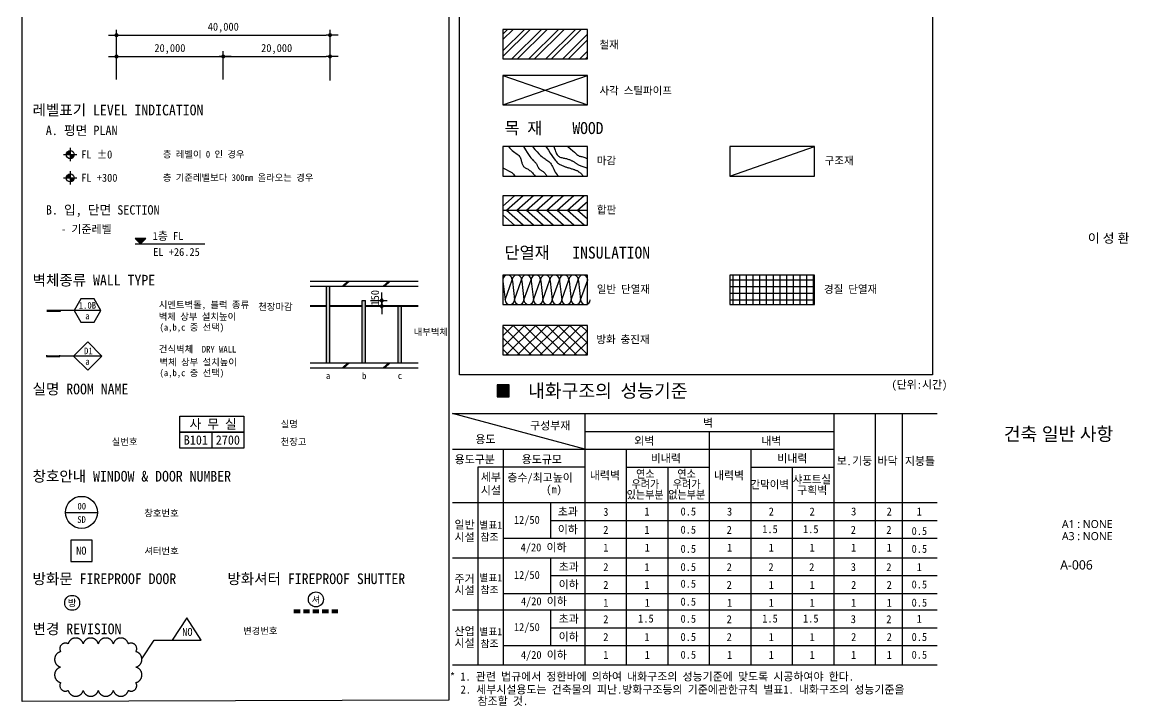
# Model space of a CAD drawing. Header units: millimetres. Extents: x -22107 to -18211, y 12029 to 14612.
# Drawn here: x -20285 to -18211, y 12029 to 13311 of the extents above; entities that cross this region are included whole.
import ezdxf
from ezdxf.enums import TextEntityAlignment as Align

# ---------------------------------------------------------------- set-up
doc = ezdxf.new("R2010")
doc.units = ezdxf.units.MM
doc.header["$LTSCALE"] = 5
doc.header["$MEASUREMENT"] = 0
doc.header["$PDSIZE"] = -10
doc.linetypes.add('CEN', pattern=[62, 60, -1, 0, -1])
doc.layers.get('0').update_dxf_attribs({"linetype": 'CONTINUOUS'})
doc.layers.get('Defpoints').update_dxf_attribs({"linetype": 'CONTINUOUS'})
for name, color, linetype in [('A-BORD-TEXT', 3, 'CONTINUOUS'), ('A-CEXM-FINL', 6, 'CONTINUOUS'), ('A-CONC-LIN1', 2, 'CONTINUOUS'), ('A-DIMS', 7, 'CONTINUOUS'), ('A-DWXK-WIND', 7, 'CONTINUOUS'), ('A-MKXS-LEAD', 7, 'CONTINUOUS'), ('A-MKXS-TEXT2', 7, 'CONTINUOUS'), ('A-MKXS-WALL', 6, 'CONTINUOUS'), ('A-MKXX-NAME', 7, 'CONTINUOUS'), ('A-MKXX-SYMB', 7, 'CONTINUOUS'), ('A-WAXM-BLIC', 3, 'CONTINUOUS'), ('A-XXXX-CLOD', 7, 'CEN'), ('A-XXXX-HATC', 8, 'CONTINUOUS'), ('A-XXXX-INSL1', 15, 'CONTINUOUS'), ('A-XXXX-INSL2', 8, 'CONTINUOUS'), ('A-XXXX-SOLD', 252, 'CONTINUOUS'), ('A-XXXX-SYMB', 7, 'CONTINUOUS'), ('A-XXXX-TABL', 7, 'CONTINUOUS'), ('A-XXXX-TXT2', 3, 'CONTINUOUS')]:
    doc.layers.add(name, color=color, linetype=linetype)
doc.styles.add('HY울릉도L', font='')
doc.styles.add('돋움', font='')
doc.styles.add('돋움체', font='')
doc.styles.add('맑은고딕', font='malgun.ttf')
doc.styles.get('HY울릉도L').set_extended_font_data('HY울릉도L')
doc.styles.get('돋움').set_extended_font_data('DotumChe')
doc.styles.get('돋움체').set_extended_font_data('DotumChe')
doc.dimstyles.new('CDIM', dxfattribs={"dimtxt": 3, "dimasz": 1.5, "dimexe": 2, "dimexo": 1, "dimgap": 1, "dimtad": 1, "dimdec": 0, "dimrnd": 0.5, "dimzin": 0, "dimdsep": 32, "dimlunit": 6, "dimtxsty": 'HY울릉도L', "dimblk1": '_CIDOT', "dimblk2": '_CIDOT', "dimsah": 1, "dimcen": 5.5, "dimclrd": 2, "dimclre": 2, "dimclrt": 7, "dimadec": 0, "dimazin": 0, "dimtfac": 1, "dimtdec": 0, "dimtix": 1, "dimtmove": 2, "dimatfit": 1, "dimldrblk": '_CIDOT', "dimfxl": 1, "dimtolj": 1, "dimtzin": 0, "dimlwd": -1, "dimarcsym": 0})

# ---------------------------------------------------------------- blocks, each defined once
blk = doc.blocks.new('_CIDOT')
at = {"color": 0, "linetype": 'ByBlock'}
blk.add_line((2, 0), (-1, 0), dxfattribs=at)
at = {"color": 0, "linetype": 'ByBlock', "const_width": 0.5}
blk.add_lwpolyline([(-0.25, 0, 1), (0.25, 0, 1)], format="xyb", close=True, dxfattribs=at)
blk = doc.blocks.new('*D8')
at = {"layer": 'A-DIMS', "lineweight": -2, "transparency": 16777216}
for p, q in [((-20107.9, 13203.7), (-20107.9, 13296.7)), ((-19707.9, 13201.9), (-19707.9, 13296.7))]:
    blk.add_line(p, q, dxfattribs=at)
at = {"layer": 'A-DIMS', "transparency": 16777216}
blk.add_line((-20100.4, 13286.7), (-19715.4, 13286.7), dxfattribs=at)
at = {"layer": 'Defpoints', "color": 0, "transparency": 16777216}
for p in [(-19707.9, 13286.7), (-20107.9, 13198.7), (-19707.9, 13196.9)]:
    blk.add_point(p, dxfattribs=at)
at = {"layer": 'A-DIMS', "transparency": 16777216, "xscale": 7.5, "yscale": 7.5, "zscale": 7.5, "rotation": 180}
blk.add_blockref('_CIDOT', (-20107.9, 13286.7), dxfattribs=at)
at = {"layer": 'A-DIMS', "transparency": 16777216, "xscale": 7.5, "yscale": 7.5, "zscale": 7.5}
blk.add_blockref('_CIDOT', (-19707.9, 13286.7), dxfattribs=at)
at = {"layer": 'A-DIMS', "color": 3, "transparency": 16777216, "insert": (-19907.9, 13300.6), "char_height": 15, "attachment_point": 5, "style": '돋움체'}
blk.add_mtext('\\A1;40,000', dxfattribs=at)
blk = doc.blocks.new('*D9')
at = {"layer": 'A-DIMS', "lineweight": -2, "transparency": 16777216}
for p, q in [((-19907.9, 13203.7), (-19907.9, 13256.7)), ((-19707.9, 13201.9), (-19707.9, 13256.7))]:
    blk.add_line(p, q, dxfattribs=at)
at = {"layer": 'A-DIMS', "transparency": 16777216}
blk.add_line((-19900.4, 13246.7), (-19715.4, 13246.7), dxfattribs=at)
at = {"layer": 'Defpoints', "color": 0, "transparency": 16777216}
for p in [(-19707.9, 13246.7), (-19907.9, 13198.7), (-19707.9, 13196.9)]:
    blk.add_point(p, dxfattribs=at)
at = {"layer": 'A-DIMS', "transparency": 16777216, "xscale": 7.5, "yscale": 7.5, "zscale": 7.5, "rotation": 180}
blk.add_blockref('_CIDOT', (-19907.9, 13246.7), dxfattribs=at)
at = {"layer": 'A-DIMS', "transparency": 16777216, "xscale": 7.5, "yscale": 7.5, "zscale": 7.5}
blk.add_blockref('_CIDOT', (-19707.9, 13246.7), dxfattribs=at)
at = {"layer": 'A-DIMS', "color": 3, "transparency": 16777216, "insert": (-19807.9, 13260.6), "char_height": 15, "attachment_point": 5, "style": '돋움체'}
blk.add_mtext('\\A1;20,000', dxfattribs=at)
blk = doc.blocks.new('*D10')
at = {"layer": 'A-DIMS', "lineweight": -2, "transparency": 16777216}
for p, q in [((-20107.9, 13203.7), (-20107.9, 13256.7)), ((-19907.9, 13203.7), (-19907.9, 13256.7))]:
    blk.add_line(p, q, dxfattribs=at)
at = {"layer": 'A-DIMS', "transparency": 16777216}
blk.add_line((-20100.4, 13246.7), (-19915.4, 13246.7), dxfattribs=at)
at = {"layer": 'Defpoints', "color": 0, "transparency": 16777216}
for p in [(-19907.9, 13246.7), (-20107.9, 13198.7), (-19907.9, 13198.7)]:
    blk.add_point(p, dxfattribs=at)
at = {"layer": 'A-DIMS', "transparency": 16777216, "xscale": 7.5, "yscale": 7.5, "zscale": 7.5, "rotation": 180}
blk.add_blockref('_CIDOT', (-20107.9, 13246.7), dxfattribs=at)
at = {"layer": 'A-DIMS', "transparency": 16777216, "xscale": 7.5, "yscale": 7.5, "zscale": 7.5}
blk.add_blockref('_CIDOT', (-19907.9, 13246.7), dxfattribs=at)
at = {"layer": 'A-DIMS', "color": 3, "transparency": 16777216, "insert": (-20007.9, 13260.6), "char_height": 15, "attachment_point": 5, "style": '돋움체'}
blk.add_mtext('\\A1;20,000', dxfattribs=at)
blk = doc.blocks.new('*X4')
at = {"color": 0}
for p, q in [((135.4, 451.83), (138.79, 455.22)), ((135.4, 453.59), (137.02, 455.22)), ((139.83, 450.61), (135.4, 455.04)), ((135.94, 450.61), (140.55, 455.22)), ((141.59, 450.61), (136.99, 455.22)), ((137.71, 450.61), (142.32, 455.22)), ((143.36, 450.61), (138.75, 455.22)), ((139.48, 450.61), (144.09, 455.22)), ((145.13, 450.61), (140.52, 455.22)), ((141.25, 450.61), (145.86, 455.22)), ((146.9, 450.61), (142.29, 455.22)), ((143.02, 450.61), (147.62, 455.22)), ((148.61, 450.66), (144.06, 455.22)), ((144.78, 450.61), (148.61, 454.44)), ((148.61, 452.43), (145.83, 455.22)), ((148.61, 454.2), (147.59, 455.22)), ((138.06, 450.61), (135.4, 453.27)), ((136.29, 450.61), (135.4, 451.5)), ((146.55, 450.61), (148.61, 452.67)), ((148.32, 450.61), (148.61, 450.9))]:
    blk.add_line(p, q, dxfattribs=at)
blk = doc.blocks.new('CM0240')
for p, q in [((0.008, 0.79), (0.08, 0.16)), ((0.08, 0.16), (0.32, 0.84))]:
    blk.add_line(p, q)
for centre, start, end in [((0.16, 0.84), 360, 198.1868), ((0.24, 0.16), 180, 0)]:
    blk.add_arc(centre, 0.16, start, end)
blk = doc.blocks.new('*X7')
at = {"color": 0}
for p, q in [((135.4, 429.73), (138.77, 433.11)), ((135.4, 432.38), (136.12, 433.11)), ((135.4, 428.85), (139.66, 433.11)), ((135.4, 431.5), (137.01, 433.11)), ((136.82, 428.5), (141.43, 433.11)), ((137.7, 428.5), (142.31, 433.11)), ((139.47, 428.5), (144.08, 433.11)), ((140.35, 428.5), (144.96, 433.11)), ((142.12, 428.5), (146.73, 433.11)), ((143.01, 428.5), (147.61, 433.11)), ((144.77, 428.5), (148.61, 432.34)), ((145.66, 428.5), (148.61, 431.46)), ((147.42, 428.5), (148.61, 429.69)), ((148.31, 428.5), (148.61, 428.8))]:
    blk.add_line(p, q, dxfattribs=at)
blk = doc.blocks.new('*D12')
at = {"layer": 'A-DIMS', "transparency": 16777216}
for p, q in [((-19611, 12796.5), (-19611, 12804)), ((-19611, 12789), (-19611, 12778.6)), ((-19611, 12771.1), (-19611, 12763.6))]:
    blk.add_line(p, q, dxfattribs=at)
at = {"layer": 'A-DIMS', "lineweight": -2, "transparency": 16777216}
for p, q in [((-19633.7, 12778.6), (-19601, 12778.6)), ((-19631.9, 12789), (-19601, 12789))]:
    blk.add_line(p, q, dxfattribs=at)
at = {"layer": 'Defpoints', "color": 0, "transparency": 16777216}
for p in [(-19638.7, 12778.6), (-19636.9, 12789), (-19611, 12778.6)]:
    blk.add_point(p, dxfattribs=at)
at = {"layer": 'A-DIMS', "transparency": 16777216, "xscale": 7.5, "yscale": 7.5, "zscale": 7.5}
for p, rotation in [((-19611, 12789), 270), ((-19611, 12778.6), 90)]:
    blk.add_blockref('_CIDOT', p, dxfattribs=dict(at, rotation=rotation))
at = {"layer": 'A-DIMS', "color": 3, "transparency": 16777216, "insert": (-19623.5, 12794.3), "char_height": 15, "attachment_point": 5, "rotation": 90, "style": '돋움체'}
blk.add_mtext('\\A1;150', dxfattribs=at)

msp = doc.modelspace()

# ---------------------------------------------------------------- hatches: boundary and pattern name
at = {"layer": 'A-MKXS-WALL'}
for points in [[(-20238.5, 12771.7), (-20238.5, 12769.2), (-20213.1, 12769.2), (-20213.1, 12771.7)], [(-20239.2, 12686.4), (-20239.2, 12683.9), (-20213.8, 12683.9), (-20213.8, 12686.4)]]:
    msp.add_hatch(color=1, dxfattribs=at).paths.add_polyline_path(points)
at = {"layer": 'A-XXXX-INSL2'}
h = msp.add_hatch(dxfattribs=at)
h.set_pattern_fill('ANSI37', color=256, scale=6.25, style=0)
h.set_pattern_definition([(90, (-80252.381, 21702.776), (-12.5, 3e-15), []), (180, (-80252.381, 21702.776), (-3e-15, -12.5), [])])
h.paths.add_polyline_path([(-18800.1, 12781.4), (-18800.1, 12836.7), (-18958.7, 12836.7), (-18958.7, 12781.4)])
at = {"layer": 'A-XXXX-SOLD', "linetype": 'Continuous'}
h = msp.add_hatch(color=256, dxfattribs=at)
h.paths.add_polyline_path([(-19708.4, 12816.1), (-19714.6, 12816.1), (-19714.6, 12672.4), (-19708.4, 12672.4)])
h.paths.add_polyline_path([(-19647.5, 12672.4), (-19641.3, 12672.4), (-19641.3, 12789), (-19647.5, 12789)])
h.paths.add_polyline_path([(-19574.2, 12778.6), (-19580.4, 12778.6), (-19580.4, 12672.4), (-19574.2, 12672.4)])
at = {"layer": 'A-XXXX-SYMB'}
h = msp.add_hatch(color=256, dxfattribs=at)
h.paths.add_polyline_path([(-20194.5, 13070.1, 0.414214), (-20202, 13062.6), (-20194.5, 13062.6)])
h.paths.add_polyline_path([(-20187, 13062.6), (-20194.5, 13062.6), (-20194.5, 13055.1, 0.414214)])
h = msp.add_hatch(color=256, dxfattribs=at)
h.paths.add_polyline_path([(-20194.5, 13026.5, 0.414214), (-20202, 13019), (-20194.5, 13019)])
h.paths.add_polyline_path([(-20187, 13019), (-20194.5, 13019), (-20194.5, 13011.5, 0.414214)])
msp.add_hatch(color=256, dxfattribs=at).paths.add_polyline_path([(-20062.7, 12895.1), (-20052.7, 12905.1), (-20072.7, 12905.1)])

# ---------------------------------------------------------------- linework, layer by layer
for p, q in [((-19230.8, 12477), (-19431, 12477)), ((-19431, 12477), (-19431, 12105.8))]:
    msp.add_line(p, q)
at = {"layer": 'A-CEXM-FINL'}
for p, q in [((-19745.4, 12779.6), (-19714.6, 12779.6)), ((-19745.4, 12778.6), (-19714.6, 12778.6)), ((-19708.4, 12779.6), (-19647.5, 12779.6)), ((-19708.4, 12778.6), (-19647.5, 12778.6)), ((-19641.3, 12779.6), (-19542.5, 12779.6)), ((-19641.3, 12778.6), (-19542.5, 12778.6))]:
    msp.add_line(p, q, dxfattribs=at)
at = {"layer": 'A-CONC-LIN1'}
for p, q in [((-19745.4, 12825.5), (-19542.5, 12825.5)), ((-19745.4, 12816.1), (-19542.5, 12816.1)), ((-19745.4, 12672.4), (-19542.5, 12672.4)), ((-19745.4, 12663), (-19542.5, 12663))]:
    msp.add_line(p, q, dxfattribs=at)
at = {"layer": 'A-DWXK-WIND'}
msp.add_line((-20203.4, 12392), (-20143.4, 12392), dxfattribs=at)
msp.add_lwpolyline([(-20153.8, 12340.1), (-20193.8, 12340.1), (-20193.8, 12300.1), (-20153.8, 12300.1)], close=True, dxfattribs=at)
for centre, radius in [((-20173.4, 12392), 30), ((-20191, 12222.3), 14), ((-19734.4, 12228.7), 14)]:
    msp.add_circle(centre, radius, dxfattribs=at)
at = {"layer": 'A-MKXS-LEAD'}
for p, q in [((-20060.4, 12117.3), (-20037.2, 12152.1)), ((-20037.2, 12152.1), (-20003.7, 12152.1))]:
    msp.add_line(p, q, dxfattribs=at)
at = {"layer": 'A-MKXS-LEAD', "linetype": 'Continuous'}
for points in [[(-20088.6, 13061.8, 0, 3.75, 0), (-20077.3, 13061.8, 0, 0, 0), (-20060.7, 13061.8, 0, 0, 0), (-20028.5, 13061.8, 0, 0, 0)], [(-20088.6, 13018, 0, 3.75, 0), (-20077.3, 13018, 0, 0, 0), (-20060.7, 13018, 0, 0, 0), (-20028.5, 13018, 0, 0, 0)], [(-20133.6, 12781, 0, 3.75, 0), (-20122.3, 12781, 0, 0, 0), (-20036.3, 12781, 0, 0, 0)], [(-19740.4, 12778.8, 0, 3.75, 0), (-19751.6, 12778.8, 0, 0, 0), (-19772.9, 12778.8, 0, 0, 0)], [(-20133.6, 12758.9, 0, 3.75, 0), (-20122.3, 12758.9, 0, 0, 0), (-20036.3, 12758.9, 0, 0, 0)], [(-19640.4, 12732.8, 0, 3.75, 0), (-19629.2, 12732.8, 0, 0, 0), (-19558.5, 12732.8, 0, 0, 0)], [(-20132.2, 12695.7, 0, 3.75, 0), (-20121, 12695.7, 0, 0, 0), (-20036.3, 12695.7, 0, 0, 0)], [(-20132.2, 12673.5, 0, 3.75, 0), (-20121, 12673.5, 0, 0, 0), (-20036.3, 12673.5, 0, 0, 0)], [(-19867.3, 12557.4, 0, 3.75, 0), (-19856.1, 12557.4, 0, 0, 0), (-19805.6, 12557.4, 0, 0, 0), (-19805.6, 12557.4, 0, 0, 0)], [(-19992.5, 12524.3, 0, 3.75, 0), (-20003.8, 12524.3, 0, 0, 0), (-20054.3, 12524.3, 0, 0, 0), (-20054.3, 12524.3, 0, 0, 0)], [(-19867.3, 12524.3, 0, 3.75, 0), (-19856.1, 12524.3, 0, 0, 0), (-19805.6, 12524.3, 0, 0, 0), (-19805.6, 12524.3, 0, 0, 0)], [(-20128.4, 12389.2, 0, 3.75, 0), (-20117.1, 12389.2, 0, 0, 0), (-20066.6, 12389.2, 0, 0, 0), (-20066.6, 12389.2, 0, 0, 0)], [(-20128.4, 12319.2, 0, 3.75, 0), (-20117.1, 12319.2, 0, 0, 0), (-20066.6, 12319.2, 0, 0, 0), (-20066.6, 12319.2, 0, 0, 0)], [(-19956.4, 12169.6, 0, 3.75, 0), (-19945.1, 12169.6, 0, 0, 0), (-19875.9, 12169.6, 0, 0, 0), (-19875.9, 12169.6, 0, 0, 0)]]:
    msp.add_lwpolyline(points, format="xyseb", dxfattribs=at)
at = {"layer": 'A-MKXS-LEAD'}
msp.add_lwpolyline([(-19949.2, 12152.1), (-19976.4, 12194), (-20003.7, 12152.1)], close=True, dxfattribs=at)
at = {"layer": 'A-MKXS-LEAD', "const_width": 7.5}
for points in [[(-19775.8, 12206.4), (-19763.7, 12206.4)], [(-19758.1, 12206.4), (-19746, 12206.4)], [(-19740.4, 12206.4), (-19728.4, 12206.4)], [(-19722.8, 12206.4), (-19710.7, 12206.4)], [(-19705.1, 12206.4), (-19693, 12206.4)]]:
    msp.add_lwpolyline(points, dxfattribs=at)
at = {"layer": 'A-MKXS-WALL', "color": 1}
for p, q in [((-20137, 12770.5), (-20238.5, 12770.5)), ((-20238.5, 12769.2), (-20213.1, 12769.2)), ((-20213.1, 12769.2), (-20238.5, 12769.2)), ((-20213.1, 12769.2), (-20213.1, 12771.7)), ((-20239.2, 12686.4), (-20239.2, 12683.9)), ((-20135.2, 12685.1), (-20239.2, 12685.1)), ((-20239.2, 12683.9), (-20213.8, 12683.9)), ((-20213.8, 12683.9), (-20239.2, 12683.9)), ((-20213.8, 12683.9), (-20213.8, 12686.4))]:
    msp.add_line(p, q, dxfattribs=at)
for points in [[(-20174.9, 12792.3), (-20187.5, 12770.5), (-20174.9, 12748.6), (-20149.6, 12748.6), (-20137, 12770.5), (-20149.6, 12792.3)], [(-20161.7, 12658.6), (-20135.2, 12685.1), (-20161.7, 12711.6), (-20188.2, 12685.1)]]:
    msp.add_lwpolyline(points, close=True, dxfattribs=at)
at = {"layer": 'A-MKXX-SYMB'}
msp.add_line((-19929.3, 12542.6), (-19929.3, 12512.6), dxfattribs=at)
for points in [[(-19869.3, 12542.6), (-19989.3, 12542.6), (-19989.3, 12572.6), (-19869.3, 12572.6)], [(-19869.3, 12512.6), (-19989.3, 12512.6), (-19989.3, 12542.6), (-19869.3, 12542.6)]]:
    msp.add_lwpolyline(points, close=True, dxfattribs=at)
at = {"layer": 'A-WAXM-BLIC'}
for p, q in [((-19714.6, 12672.4), (-19714.6, 12816.1)), ((-19708.4, 12672.4), (-19708.4, 12816.1)), ((-19647.5, 12789), (-19641.3, 12789)), ((-19647.5, 12672.4), (-19647.5, 12789)), ((-19641.3, 12672.4), (-19641.3, 12789)), ((-19580.4, 12672.4), (-19580.4, 12778.6)), ((-19574.2, 12672.4), (-19574.2, 12778.6))]:
    msp.add_line(p, q, dxfattribs=at)
at = {"layer": 'A-XXXX-CLOD'}
msp.add_lwpolyline([(-20212.6, 12130.9, 0.774283), (-20212.6, 12101.8, 0.774283), (-20212.6, 12072.7, 0.774283), (-20198.5, 12058.1, 0.774283), (-20170.3, 12058.1, 0.774283), (-20142.1, 12058.1, 0.774283), (-20113.9, 12058.1, 0.774283), (-20085.7, 12058.1, 0.774283), (-20071.6, 12072.7, 0.774283), (-20071.6, 12101.8, 0.774283), (-20071.6, 12130.9, 0.774283), (-20085.7, 12145.5, 0.774283), (-20113.9, 12145.5, 0.774283), (-20142.1, 12145.5, 0.774283), (-20170.3, 12145.5, 0.774283), (-20198.5, 12145.5, 0.774283), (-20212.6, 12130.9, 0.774283)], format="xyb", dxfattribs=at)
at = {"layer": 'A-XXXX-HATC'}
for p, q in [((-19384.2, 13156), (-19225.6, 13211.3)), ((-19384.2, 13211.3), (-19225.6, 13156)), ((-18958.7, 13022.4), (-18800.1, 13077.7)), ((-19362.1, 12985.6), (-19384.2, 12965.9)), ((-19346.1, 12985.6), (-19377.2, 12957.9)), ((-19327, 12985.6), (-19358.1, 12957.9)), ((-19308.9, 12985.6), (-19339.9, 12957.9)), ((-19289.8, 12985.6), (-19320.8, 12957.9)), ((-19270.4, 12985.6), (-19301.5, 12957.9)), ((-19251.3, 12985.6), (-19282.4, 12957.9)), ((-19232, 12985.6), (-19263.1, 12957.9)), ((-19225.6, 12974.3), (-19244, 12957.9)), ((-19225.6, 12957.9), (-19384.2, 12957.9)), ((-19362.1, 12930.3), (-19384.2, 12949.9)), ((-19346.1, 12930.3), (-19377.2, 12957.9)), ((-19327, 12930.3), (-19358.1, 12957.9)), ((-19308.9, 12930.3), (-19339.9, 12957.9)), ((-19289.8, 12930.3), (-19320.8, 12957.9)), ((-19270.4, 12930.3), (-19301.5, 12957.9)), ((-19251.3, 12930.3), (-19282.4, 12957.9)), ((-19232, 12930.3), (-19263.1, 12957.9)), ((-19225.6, 12941.6), (-19244, 12957.9)), ((-19684.6, 12816.1), (-19674.4, 12825.5)), ((-19683.2, 12816.1), (-19673.1, 12825.5)), ((-19681.9, 12816.1), (-19671.7, 12825.5)), ((-19608.1, 12816.1), (-19598, 12825.5)), ((-19606.8, 12816.1), (-19596.6, 12825.5)), ((-19605.5, 12816.1), (-19595.3, 12825.5)), ((-19684.6, 12663), (-19674.4, 12672.4)), ((-19683.2, 12663), (-19673.1, 12672.4)), ((-19681.9, 12663), (-19671.7, 12672.4)), ((-19608.1, 12663), (-19598, 12672.4)), ((-19606.8, 12663), (-19596.6, 12672.4)), ((-19605.5, 12663), (-19595.3, 12672.4))]:
    msp.add_line(p, q, dxfattribs=at)
for points in [[(-19373.3, 13077.7), (-19371.1, 13074.7), (-19368.8, 13072.2), (-19366.4, 13070.1), (-19364, 13068.3), (-19361.7, 13066.7), (-19359.5, 13065.2), (-19357.4, 13063.8), (-19355.6, 13062.4), (-19354.1, 13060.9), (-19352.9, 13059.3), (-19351.9, 13057.7), (-19351.2, 13056.1), (-19350.5, 13054.4), (-19350, 13052.7), (-19349.6, 13051.1), (-19349.2, 13049.5), (-19348.8, 13048), (-19348.4, 13046.6), (-19347.9, 13045.2), (-19347.4, 13043.9), (-19346.9, 13042.8), (-19346.2, 13041.6), (-19345.4, 13040.6), (-19344.5, 13039.7), (-19343.5, 13038.9), (-19342.3, 13038.1), (-19341, 13037.3), (-19339.6, 13036.6), (-19338.2, 13035.8), (-19336.8, 13035.1), (-19335.3, 13034.2), (-19333.9, 13033.2), (-19332.5, 13032.1), (-19331.1, 13030.9), (-19329.8, 13029.6), (-19328.5, 13028.3), (-19327.3, 13026.8), (-19326.1, 13025.4), (-19324.9, 13023.9), (-19323.8, 13022.4)], [(-19345.2, 13077.7), (-19341.7, 13071.6), (-19338.6, 13066.6), (-19336, 13062.6), (-19333.7, 13059.3), (-19331.7, 13056.8), (-19330, 13054.8), (-19328.5, 13053.2), (-19327.2, 13051.9), (-19326, 13050.7), (-19325, 13049.6), (-19324, 13048.7), (-19323.2, 13047.7), (-19322.4, 13046.9), (-19321.8, 13046), (-19321.2, 13045.1), (-19320.6, 13044.2), (-19320.1, 13043.2), (-19319.7, 13042.2), (-19319.2, 13041.2), (-19318.7, 13040.2), (-19318.2, 13039.2), (-19317.7, 13038.2), (-19317, 13037.3), (-19316.4, 13036.4), (-19315.6, 13035.7), (-19314.7, 13035), (-19313.8, 13034.3), (-19312.9, 13033.7), (-19311.9, 13033.1), (-19310.8, 13032.5), (-19309.8, 13031.8), (-19308.9, 13031.1), (-19307.9, 13030.3), (-19307, 13029.3), (-19306, 13028.4), (-19305.1, 13027.3), (-19304.2, 13026.2), (-19303.2, 13025), (-19302.3, 13023.7), (-19301.2, 13022.4)], [(-19328.8, 13077.7), (-19324.1, 13072.1), (-19320, 13067.6), (-19316.6, 13064), (-19313.7, 13061.2), (-19311.2, 13059.1), (-19309, 13057.4), (-19307, 13056.1), (-19305.1, 13054.8), (-19303.3, 13053.6), (-19301.5, 13052.4), (-19299.8, 13051.1), (-19298.1, 13049.7), (-19296.5, 13048.2), (-19295, 13046.5), (-19293.5, 13044.6), (-19292.2, 13042.5), (-19291, 13040.2), (-19289.8, 13037.7), (-19288.6, 13035.1), (-19287.3, 13032.4), (-19285.8, 13029.7), (-19284.1, 13027.1), (-19282.1, 13024.7), (-19279.8, 13022.4)], [(-19303.5, 13077.7), (-19298.9, 13071), (-19295.2, 13065.5), (-19292.1, 13060.9), (-19289.6, 13057.2), (-19287.6, 13054.3), (-19285.9, 13052), (-19284.4, 13050.1), (-19283, 13048.5), (-19281.5, 13047.2), (-19280, 13046), (-19278.6, 13045), (-19277.1, 13044.1), (-19275.6, 13043.3), (-19274.1, 13042.6), (-19272.7, 13042), (-19271.3, 13041.4), (-19270, 13040.9), (-19268.7, 13040.5), (-19267.4, 13040), (-19266.2, 13039.6), (-19264.9, 13039.2), (-19263.7, 13038.8), (-19262.4, 13038.4), (-19261.1, 13038), (-19259.7, 13037.6), (-19258.3, 13037.1), (-19256.8, 13036.7), (-19255.4, 13036.2), (-19254, 13035.8), (-19252.6, 13035.4), (-19251.3, 13035), (-19250.1, 13034.6), (-19249, 13034.2), (-19248, 13033.8), (-19247.1, 13033.4), (-19246.1, 13033), (-19245.2, 13032.6), (-19244.2, 13032), (-19243.2, 13031.4), (-19242.1, 13030.6), (-19240.8, 13029.7), (-19239.5, 13028.8), (-19238.2, 13027.7), (-19237, 13026.6), (-19235.9, 13025.5), (-19235, 13024.4), (-19234.3, 13023.3), (-19233.9, 13022.4)], [(-19288.4, 13077.7), (-19287.2, 13074), (-19286.2, 13070.9), (-19285.2, 13068.2), (-19284.2, 13065.9), (-19283.3, 13063.9), (-19282.3, 13062.3), (-19281.2, 13060.9), (-19280, 13059.8), (-19278.6, 13058.9), (-19277.1, 13058.1), (-19275.4, 13057.5), (-19273.7, 13057), (-19271.9, 13056.5), (-19270.2, 13056.1), (-19268.4, 13055.8), (-19266.7, 13055.4), (-19265.1, 13055.1), (-19263.6, 13054.7), (-19262.1, 13054.3), (-19260.7, 13053.8), (-19259.4, 13053.4), (-19258.2, 13052.9), (-19257, 13052.4), (-19255.9, 13051.9), (-19254.8, 13051.3), (-19253.7, 13050.8), (-19252.7, 13050.2), (-19251.8, 13049.6), (-19250.8, 13049), (-19249.9, 13048.4), (-19249, 13047.8), (-19248.1, 13047.2), (-19247.2, 13046.7), (-19246.4, 13046.1), (-19245.5, 13045.5), (-19244.5, 13044.9), (-19243.4, 13044.2), (-19242.3, 13043.6), (-19241, 13042.9), (-19239.5, 13042.2), (-19237.9, 13041.5), (-19236.2, 13040.8), (-19234.3, 13040.1), (-19232.5, 13039.5), (-19230.6, 13038.9), (-19228.8, 13038.4), (-19227.1, 13038), (-19225.6, 13037.7)], [(-19262.3, 13077.7), (-19257.2, 13073.5), (-19253.1, 13070), (-19249.9, 13067.1), (-19247.4, 13064.8), (-19245.4, 13063.1), (-19243.8, 13061.7), (-19242.4, 13060.7), (-19241, 13060), (-19239.5, 13059.5), (-19237.9, 13059.2), (-19236.2, 13058.9), (-19234.4, 13058.5), (-19232.4, 13058.1), (-19230.3, 13057.3), (-19228, 13056.3), (-19225.6, 13054.9)], [(-19384.2, 13038.1), (-19378.1, 13034.9), (-19373.4, 13032.4), (-19370, 13030.5), (-19367.5, 13028.9), (-19365.6, 13027.4), (-19364.2, 13026), (-19362.9, 13024.4), (-19361.5, 13022.4)]]:
    msp.add_lwpolyline(points, dxfattribs=at)
at = {"layer": 'A-XXXX-SYMB'}
for p, q in [((-20194.5, 13075.1), (-20194.5, 13050.1)), ((-20207, 13062.6), (-20182, 13062.6)), ((-20194.5, 13031.5), (-20194.5, 13006.5)), ((-20207, 13019), (-20182, 13019)), ((-20072.7, 12905.1), (-20062.7, 12895.1)), ((-20052.7, 12905.1), (-20072.7, 12905.1)), ((-20062.7, 12895.1), (-20052.7, 12905.1)), ((-20072.7, 12895.1), (-19942.4, 12895.1))]:
    msp.add_line(p, q, dxfattribs=at)
msp.add_lwpolyline([(-19394.6, 12608.8), (-19372.1, 12608.8), (-19372.1, 12631.3), (-19394.6, 12631.3)], close=True, dxfattribs=at)
for centre in [(-20194.5, 13062.6), (-20194.5, 13019)]:
    msp.add_circle(centre, 7.5, dxfattribs=at)
msp.add_solid([(-19394.6, 12608.8), (-19372.1, 12608.8), (-19394.6, 12631.3), (-19372.1, 12631.3)], dxfattribs=at)
at = {"layer": 'A-XXXX-TABL'}
for p, q in [((-19225.6, 12836.7), (-19384.2, 12836.7)), ((-19384.2, 12836.7), (-19384.2, 12781.4)), ((-19225.6, 12781.4), (-19225.6, 12836.7)), ((-19384.2, 12781.4), (-19225.6, 12781.4)), ((-18764.2, 12577.2), (-18764.2, 12105.8)), ((-18686.4, 12577.2), (-18686.4, 12105.8)), ((-18635.8, 12577.2), (-18635.8, 12105.8)), ((-19230.8, 12543.8), (-18764.2, 12543.8)), ((-19383.8, 12510.4), (-19383.8, 12105.8)), ((-18919.7, 12510.4), (-18919.7, 12105.8)), ((-19153.1, 12477), (-18997.5, 12477)), ((-19075.3, 12477), (-19075.3, 12105.8)), ((-18919.7, 12477), (-18764.2, 12477)), ((-19294.5, 12343.3), (-19294.5, 12410.2)), ((-19294.5, 12376.7), (-18570.7, 12376.7)), ((-19383.8, 12343.3), (-18570.7, 12343.3)), ((-19294.5, 12240), (-19294.5, 12306.8)), ((-19294.5, 12273.4), (-18570.7, 12273.4)), ((-19383.8, 12240), (-18570.7, 12240)), ((-19294.5, 12142.3), (-19294.5, 12209.1)), ((-19294.5, 12175.7), (-18570.7, 12175.7)), ((-19294.5, 12175.7), (-18570.7, 12175.7)), ((-19383.8, 12142.3), (-18573.8, 12142.3)), ((-19230.8, 12142.3), (-18570.7, 12142.3)), ((-19230.8, 12142.3), (-18570.7, 12142.3))]:
    msp.add_line(p, q, dxfattribs=at)
at = {"layer": 'A-XXXX-TABL', "color": 4}
for p, q in [((-19478.3, 12577.2), (-18570.7, 12577.2)), ((-19230.8, 12510.4), (-19478.3, 12577.2)), ((-19230.8, 12577.2), (-19230.8, 12105.8)), ((-18997.5, 12543.8), (-18997.5, 12105.8)), ((-19478.3, 12510.4), (-18764.2, 12510.4)), ((-19153.1, 12510.4), (-19153.1, 12105.8)), ((-18997.5, 12510.4), (-18997.5, 12105.8)), ((-18841.9, 12477), (-18841.9, 12105.8)), ((-19478.3, 12410.2), (-18570.7, 12410.2)), ((-19478.3, 12306.8), (-18570.7, 12306.8)), ((-19478.3, 12209.1), (-18570.7, 12209.1)), ((-19478.3, 12105.8), (-18570.7, 12105.8))]:
    msp.add_line(p, q, dxfattribs=at)
at = {"layer": 'A-XXXX-TABL'}
for points in [[(-20284.7, 12037.2), (-20284.7, 14561.6), (-19485.3, 14564.2), (-19485.3, 12039.8)], [(-19465.3, 14145.1), (-18578.9, 14145.1), (-18578.9, 12649.8), (-19465.3, 12649.8)], [(-18800.1, 12781.4), (-18800.1, 12836.7), (-18958.7, 12836.7), (-18958.7, 12781.4)], [(-19225.6, 12687.2), (-19225.6, 12742.5), (-19384.2, 12742.5), (-19384.2, 12687.2)]]:
    msp.add_lwpolyline(points, close=True, dxfattribs=at)
at = {"layer": 'A-XXXX-TABL', "color": 8}
for points in [[(-19225.6, 13242.2), (-19225.6, 13297.5), (-19384.2, 13297.5), (-19384.2, 13242.2)], [(-19225.6, 13156), (-19225.6, 13211.3), (-19384.2, 13211.3), (-19384.2, 13156)], [(-19225.6, 13022.4), (-19225.6, 13077.7), (-19384.2, 13077.7), (-19384.2, 13022.4)], [(-18800.1, 13022.4), (-18800.1, 13077.7), (-18958.7, 13077.7), (-18958.7, 13022.4)], [(-19225.6, 12930.3), (-19225.6, 12985.6), (-19384.2, 12985.6), (-19384.2, 12930.3)]]:
    msp.add_lwpolyline(points, close=True, dxfattribs=at)

# ---------------------------------------------------------------- block references
at = {"layer": 'A-XXXX-HATC', "xscale": 12, "yscale": 12, "zscale": 12}
msp.add_blockref('*X7', (-21008.9, 8100.2), dxfattribs=at)
at = {"layer": 'A-XXXX-INSL1', "xscale": 55.31904000000213, "yscale": 55.31904000000213, "zscale": 55.31904000000213, "row_count": 1, "column_count": 9, "row_spacing": 0, "column_spacing": 17.7020928}
msp.add_blockref('CM0240', (-19384.4, 12781.4), dxfattribs=at)
at = {"layer": 'A-XXXX-INSL2', "xscale": 12, "yscale": 12, "zscale": 12}
msp.add_blockref('*X4', (-21008.9, 7279.9), dxfattribs=at)

# ---------------------------------------------------------------- texts
at = {"layer": 'A-BORD-TEXT', "style": '맑은고딕'}
for s, height, p in [('이 성 환', 17.5, (-18210.4, 12897.4)), ('A1 : NONE', 15, (-18241.8, 12362.6)), ('A3 : NONE', 15, (-18241.8, 12339.9)), ('A-006', 17.5, (-18278.9, 12284.7))]:
    msp.add_text(s, height=height, dxfattribs=at).set_placement(p, align=Align.RIGHT)
msp.add_text('건축 일반 사항', height=25, dxfattribs=at).set_placement((-18343, 12538.9), align=Align.MIDDLE_CENTER)
at = {"layer": 'A-MKXS-TEXT2', "style": '돋움체'}
for s, p in [('1.0B', (-20162.4, 12780)), ('a', (-20162.4, 12760.1)), ('D1', (-20160.7, 12694.6)), ('a', (-20162.3, 12674.8)), ('a', (-19711.6, 12648.1)), ('b', (-19643.9, 12648.1)), ('c', (-19576.9, 12648.1)), ('셔', (-19734.4, 12228.7)), ('방', (-20191, 12222.3))]:
    msp.add_text(s, height=12.5, dxfattribs=at).set_placement(p, align=Align.MIDDLE)
for s, p in [('00', (-20181.1, 12397.3)), ('SD', (-20181.5, 12372.2))]:
    msp.add_text(s, height=12.5, dxfattribs=at).set_placement(p)
at = {"layer": 'A-MKXS-TEXT2', "style": '돋움'}
msp.add_text('NO', height=15, dxfattribs=at).set_placement((-19975.1, 12160.3), align=Align.CENTER)
at = {"layer": 'A-MKXS-TEXT2', "style": '돋움체'}
msp.add_attdef('NO', text='000', height=15, dxfattribs=at).set_placement((-20173.8, 12320.1), align=Align.MIDDLE_CENTER)
at = {"layer": 'A-MKXX-NAME', "style": '돋움체'}
for s, p in [('사 무 실', (-19927, 12557.6)), ('B101', (-19959.3, 12527.6)), ('2700', (-19899.3, 12527.6))]:
    msp.add_text(s, height=17.5, dxfattribs=at).set_placement(p, align=Align.MIDDLE_CENTER)
at = {"layer": 'A-XXXX-TXT2', "color": 7, "style": '돋움체'}
for s, height, p in [('철재', 14.4, (-19203.1, 13261.7)), ('사각 스틸파이프', 14.4, (-19203.1, 13175.5)), ('마감', 14.4, (-19208, 13044.2)), ('구조재', 14.4, (-18781.2, 13044.2)), ('합판', 14.4, (-19207.9, 12952.1)), ('일반 단열재', 14.4, (-19208, 12803.2)), ('경질 단열재', 14.4, (-18782.5, 12803.2)), ('방화 충진재', 14.4, (-19208.9, 12709)), ('(단위:시간)', 15, (-18655.9, 12624)), ('벽', 15, (-19009.3, 12552.3)), ('구성부재', 15, (-19333, 12547.1)), ('용도', 15, (-19435.5, 12521.5)), ('용도구분', 15, (-19474.4, 12483.8)), ('용도규모', 15, (-19348.8, 12483.9)), ('세부', 15, (-19425.3, 12450.6)), ('층수/최고높이', 15, (-19375.7, 12449.6)), ('내력벽', 15, (-19221.2, 12453.9)), ('내력벽', 15, (-18988.6, 12453.9)), ('시설', 15, (-19425.3, 12425.7)), ('(m)', 15, (-19302.8, 12427.6)), ('구획벽', 15, (-18832.8, 12425.9)), ('초과', 15, (-19281.1, 12385.9)), ('일반', 15, (-19474.7, 12361.5)), ('별표1', 13.5, (-19428.2, 12361.5)), ('이하', 15, (-19281.1, 12352.5)), ('시설', 15, (-19474.7, 12337.9)), ('참조', 13.5, (-19426, 12338.9)), ('4/20 이하', 15, (-19350.8, 12318.8)), ('주거', 15, (-19474.7, 12259.8)), ('별표1', 13.5, (-19428.2, 12262.6)), ('시설', 15, (-19474.7, 12238.5)), ('참조', 13.5, (-19426, 12240)), ('산업', 15, (-19474.7, 12161.6)), ('별표1', 13.5, (-19428.2, 12161.6)), ('시설', 15, (-19474.7, 12139.4)), ('참조', 13.5, (-19426, 12139.1))]:
    msp.add_text(s, height=height, dxfattribs=at).set_placement(p)
at = {"layer": 'A-XXXX-TXT2', "style": '돋움체'}
for s, height, p in [('레벨표기 LEVEL INDICATION', 20, (-20265.2, 13136.3)), ('목 재', 22.5, (-19381.1, 13101.2)), ('A. 평면 PLAN', 17.5, (-20240.4, 13099.4)), ('WOOD', 22.5, (-19253.8, 13101.2)), ('B. 입, 단면 SECTION', 17.5, (-20240.2, 12950.3)), ('- 기준레벨', 15, (-20211.8, 12915.4)), ('단열재', 22.5, (-19381.1, 12867.7)), ('INSULATION', 22.5, (-19253.8, 12867.7)), ('벽체종류 WALL TYPE', 20, (-20265.2, 12817.3)), ('실명 ROOM NAME', 20, (-20265.2, 12613.2)), ('창호안내 WINDOW & DOOR NUMBER', 20, (-20265.2, 12449.7)), ('방화문 FIREPROOF DOOR', 20, (-20265.2, 12257.5)), ('방화셔터 FIREPROOF SHUTTER', 20, (-19900.2, 12257.5)), ('* 1. 관련 법규에서 정한바에 의하여 내화구조의 성능기준에 맞도록 시공하여야 한다.', 15, (-19483.2, 12076.6)), ('2. 세부시설용도는 건축물의 피난.방화구조등의 기준에관한규칙 별표1. 내화구조의 성능기준을', 15, (-19463.2, 12052.3)), ('참조할 것.', 15, (-19431.5, 12030.7))]:
    msp.add_text(s, height=height, dxfattribs=at).set_placement(p)
for s, p in [('FL %%P0', (-20174, 13062.9)), ('FL +300', (-20174, 13019.3))]:
    msp.add_text(s, height=15, dxfattribs=at).set_placement(p, align=Align.MIDDLE_LEFT)
at = {"layer": 'A-XXXX-TXT2', "color": 4, "style": '돋움체'}
for s, p in [('층 레벨이 0 인 경우', (-20021.1, 13063.3)), ('층 기준레벨보다 300mm 올라오는 경우', (-20021.1, 13019.6))]:
    msp.add_text(s, height=12.5, dxfattribs=at).set_placement(p, align=Align.MIDDLE_LEFT)
at = {"layer": 'A-XXXX-TXT2', "style": '돋움체'}
for s, p in [('1층 FL', (-19982.7, 12910.1)), ('EL +26.25', (-19951.9, 12880.1))]:
    msp.add_text(s, height=15, dxfattribs=at).set_placement(p, align=Align.MIDDLE_RIGHT)
at = {"layer": 'A-XXXX-TXT2', "color": 4, "style": '돋움체'}
for s, p in [('시멘트벽돌, 블럭 종류', (-20028.7, 12774.9)), ('벽체 상부 설치높이', (-20028.7, 12752.7)), ('(a,b,c 중 선택)', (-20027.3, 12732.7)), ('건식벽체  DRY WALL', (-20028.7, 12691.6)), ('벽체 상부 설치높이', (-20027.3, 12667.4)), ('(a,b,c 중 선택)', (-20027.3, 12647.3)), ('실명', (-19800.3, 12551.2)), ('실번호', (-20116.8, 12518.1)), ('천장고', (-19800.3, 12518.1)), ('창호번호', (-20055.9, 12384.3)), ('셔터번호', (-20055.9, 12313.2)), ('변경번호', (-19870.7, 12163.4))]:
    msp.add_text(s, height=12.5, dxfattribs=at).set_placement(p)
for s, p in [('천장마감', (-19810.3, 12777.9)), ('내부벽체', (-19518.9, 12730.6))]:
    msp.add_text(s, height=12.5, dxfattribs=at).set_placement(p, align=Align.MIDDLE)
at = {"layer": 'A-XXXX-TXT2', "style": '돋움체'}
msp.add_text('내화구조의 성능기준', height=25, dxfattribs=at).set_placement((-19187.5, 12619.9), align=Align.MIDDLE_CENTER)
at = {"layer": 'A-XXXX-TXT2', "color": 7, "style": '돋움체'}
for s, p in [('외벽', (-19119.2, 12526.3)), ('내벽', (-18880.9, 12526.3)), ('비내력', (-19078.8, 12493.7)), ('비내력', (-18841.7, 12493.7)), ('보 기둥', (-18725.2, 12488.9)), ('.', (-18735.5, 12487.8)), ('바닥', (-18663.3, 12488.8)), ('지붕틀', (-18602.6, 12488.5)), ('12/50', (-19339.2, 12376.7)), ('초과', (-19260.7, 12290.4)), ('12/50', (-19339.2, 12273.4)), ('이하', (-19260.7, 12257)), ('4/20 이하', (-19307.3, 12224.6)), ('초과', (-19260.7, 12192.7)), ('12/50', (-19339.2, 12175.7)), ('이하', (-19260.7, 12159.3)), ('4/20 이하', (-19307.3, 12124))]:
    msp.add_text(s, height=15, dxfattribs=at).set_placement(p, align=Align.MIDDLE)
for s, width, p in [('연소', 0.92, (-19134.5, 12456.5)), ('연소', 0.92, (-19057.2, 12456.5)), ('샤프트실', 0.95, (-18841, 12446.2)), ('우려가', 0.92, (-19143.1, 12437.3)), ('우려가', 0.92, (-19065.8, 12437.3)), ('간막이벽', 0.95, (-18919.9, 12436.6)), ('있는부분', 0.92, (-19152.2, 12417.6)), ('없는부분', 0.92, (-19074.2, 12417.6))]:
    msp.add_text(s, height=15, dxfattribs=dict(at, width=width)).set_placement(p)
at = {"layer": 'A-XXXX-TXT2', "style": '돋움체'}
for s, p in [('3', (-19191.2, 12392.8)), ('1', (-19114.2, 12393.5)), ('0.5', (-19036.7, 12393.5)), ('3', (-18959.3, 12393.3)), ('2', (-18881.1, 12393.5)), ('2', (-18804.7, 12393.5)), ('3', (-18726.8, 12393.5)), ('2', (-18660.2, 12393.5)), ('1', (-18603.8, 12393.5)), ('2', (-19191.2, 12359.2)), ('1', (-19114.2, 12359.2)), ('0.5', (-19036.7, 12359.4)), ('2', (-18960, 12359.2)), ('1.5', (-18883.6, 12360.4)), ('1.5', (-18807.2, 12360.4)), ('2', (-18727.5, 12359.2)), ('2', (-18660.9, 12359.2)), ('0.5', (-18603.8, 12356.9)), ('1', (-19191.2, 12325.8)), ('1', (-19113.6, 12325.8)), ('0.5', (-19036.7, 12323.5)), ('1', (-18959.3, 12325.8)), ('1', (-18881.1, 12325.8)), ('1', (-18804.7, 12325.8)), ('1', (-18726.8, 12325.8)), ('1', (-18660.2, 12325.8)), ('0.5', (-18603.8, 12323.5)), ('2', (-19191.2, 12289.3)), ('1', (-19114.2, 12289.3)), ('0.5', (-19036.7, 12289.4)), ('2', (-18960, 12289.3)), ('2', (-18881.7, 12289.3)), ('2', (-18805.4, 12289.3)), ('3', (-18727.5, 12289.4)), ('2', (-18660.9, 12289.3)), ('1', (-18603.8, 12289.4)), ('2', (-19191.2, 12255.9)), ('1', (-19114.2, 12255.9)), ('0.5', (-19036.7, 12258.1)), ('2', (-18960, 12255.9)), ('1', (-18881.1, 12255.9)), ('1', (-18804.7, 12255.9)), ('2', (-18726.8, 12255.9)), ('2', (-18660.2, 12255.9)), ('0.5', (-18603.8, 12256.7)), ('1', (-19191.2, 12222.4)), ('1', (-19113.6, 12222.4)), ('0.5', (-19036.7, 12224.5)), ('1', (-18959.3, 12222.4)), ('1', (-18881.1, 12222.4)), ('1', (-18804.7, 12222.4)), ('1', (-18726.8, 12222.4)), ('1', (-18660.2, 12222.4)), ('0.5', (-18603.8, 12222.6)), ('2', (-19191.2, 12191.6)), ('1.5', (-19116.1, 12192.8)), ('0.5', (-19036.7, 12192.4)), ('2', (-18960, 12191.6)), ('1.5', (-18883.6, 12192.8)), ('1.5', (-18807.2, 12192.8)), ('3', (-18727.5, 12191.7)), ('2', (-18660.9, 12191.6)), ('1', (-18603.8, 12192.4)), ('2', (-19191.2, 12158.2)), ('1', (-19114.2, 12158.2)), ('0.5', (-19036.7, 12158.3)), ('2', (-18960, 12158.2)), ('1', (-18881.1, 12158.2)), ('1', (-18804.7, 12158.2)), ('2', (-18726.8, 12158.2)), ('2', (-18660.2, 12158.2)), ('0.5', (-18603.8, 12158.3)), ('1', (-19191.2, 12124.8)), ('1', (-19113.6, 12124.8)), ('0.5', (-19036.7, 12124.9)), ('1', (-18959.3, 12124.8)), ('1', (-18881.1, 12124.8)), ('1', (-18804.7, 12124.8)), ('1', (-18726.8, 12124.8)), ('1', (-18660.2, 12124.8)), ('0.5', (-18603.8, 12124.9))]:
    msp.add_text(s, height=15, dxfattribs=at).set_placement(p, align=Align.MIDDLE)
msp.add_text('변경 REVISION', height=20, dxfattribs=at).set_placement((-20265.2, 12157.5), align=Align.BOTTOM_LEFT)

# ---------------------------------------------------------------- dimensions: what is measured, and where the dimension line sits
at = {"layer": 'A-DIMS'}
for base, p1, p2, text, picture, middle in [((-19707.9, 13286.7), (-20107.9, 13198.7), (-19707.9, 13196.9), '40,000', '*D8', (-19907.9, 13300.6)), ((-19907.9, 13246.7), (-20107.9, 13198.7), (-19907.9, 13198.7), '20,000', '*D10', (-20007.9, 13260.6)), ((-19707.9, 13246.7), (-19907.9, 13198.7), (-19707.9, 13196.9), '20,000', '*D9', (-19807.9, 13260.6))]:
    dim = msp.add_linear_dim(base=base, p1=p1, p2=p2, text=text, dimstyle='CDIM', override={"dimscale": 5, "dimtxsty": '돋움체', "dimclrd": 256, "dimclre": 256, "dimclrt": 3}, dxfattribs=at)
    dim.commit()
    dim.dimension.update_dxf_attribs({"geometry": picture, "text_midpoint": middle})
dim = msp.add_linear_dim(base=(-19611, 12778.6), p1=(-19636.9, 12789), p2=(-19638.7, 12778.6), angle=270, text='150', dimstyle='CDIM', override={"dimscale": 5, "dimtxsty": '돋움체', "dimclrd": 256, "dimclre": 256, "dimclrt": 3}, dxfattribs=at)
dim.commit()
dim.dimension.update_dxf_attribs({"geometry": '*D12', "text_midpoint": (-19623.5, 12794.3), "dimtype": 160})

doc.saveas('drawing.dxf')
